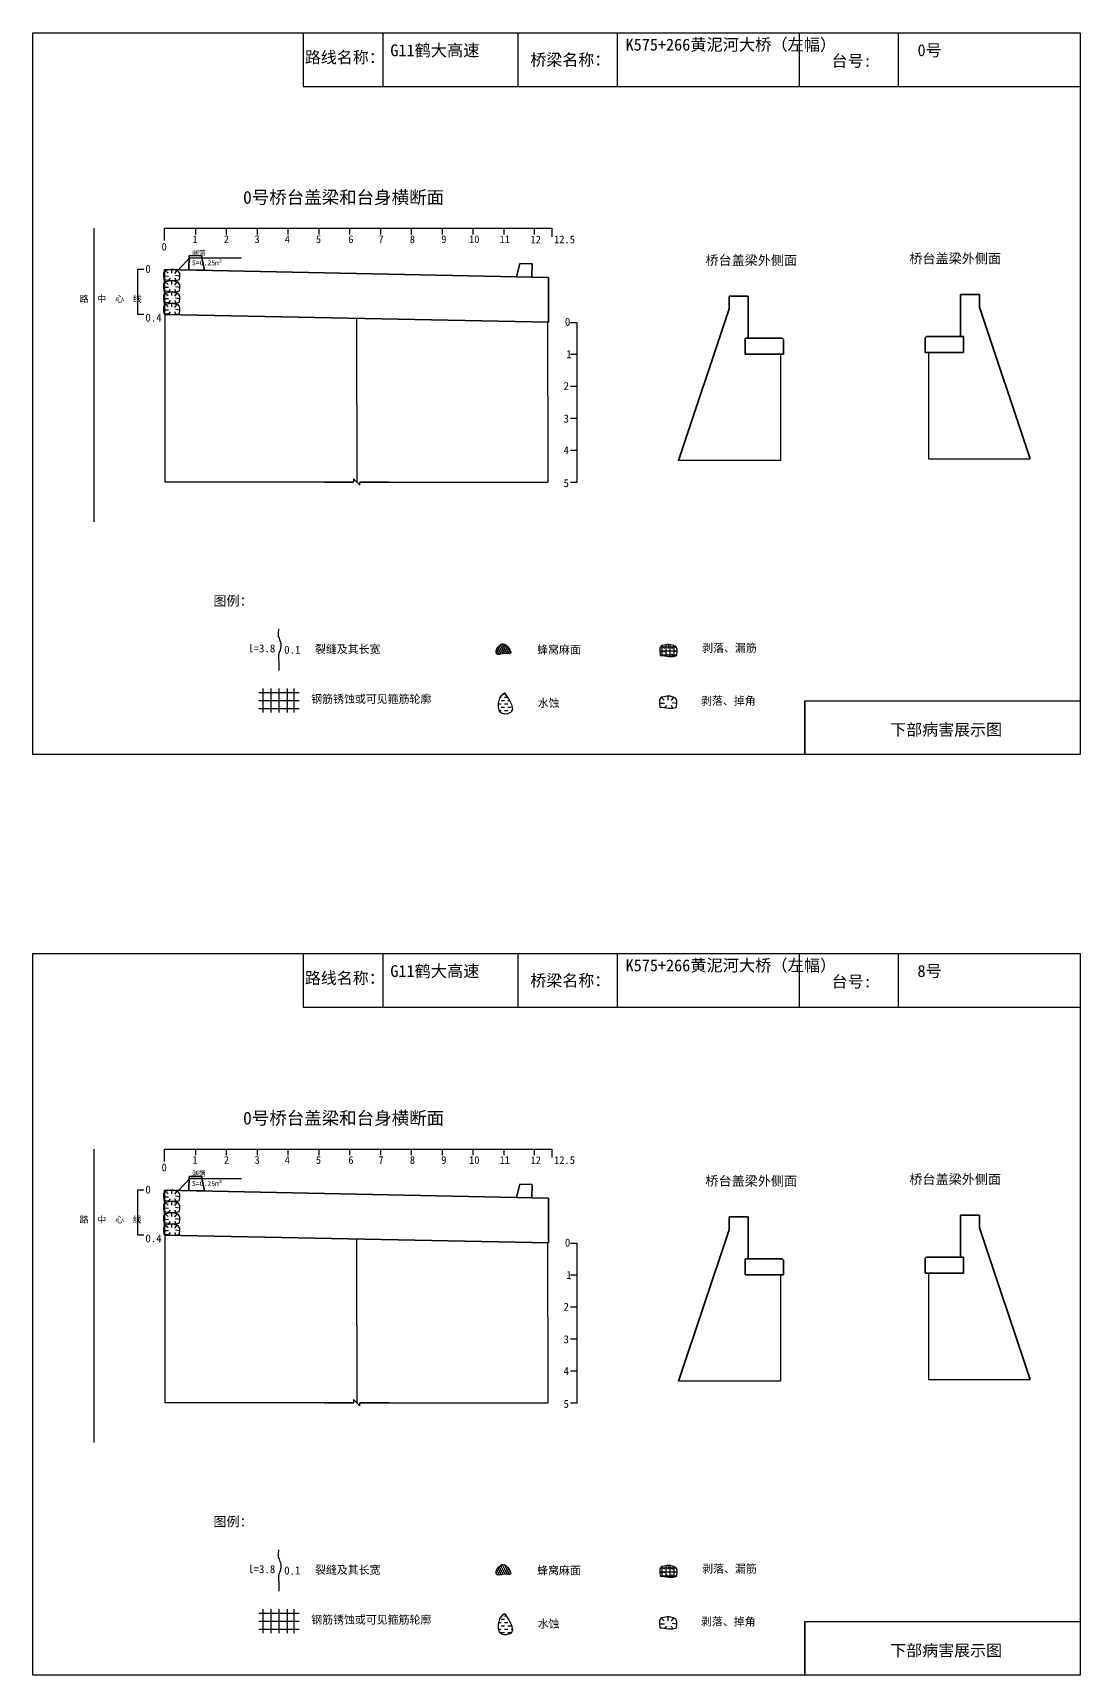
# Model space of a CAD drawing. Header units: millimetres. Extents: x 0 to 530, y -2790 to -99.
# Drawn here: x 0 to 529, y -2790 to -1961 of the extents above; entities that cross this region are included whole.
import ezdxf

# ---------------------------------------------------------------- set-up
doc = ezdxf.new("R2010")
doc.units = ezdxf.units.MM
doc.layers.add('中粗实线', color=4, linetype='Continuous', lineweight=35)
for name, color, linetype in [('加固措施', 7, 'Continuous'), ('图层1', 7, 'Continuous'), ('文字', 1, 'Continuous'), ('病害', 5, 'Continuous')]:
    doc.layers.add(name, color=color, linetype=linetype)
doc.styles.get("Standard").update_dxf_attribs({"font": 'simsun.ttc', "height": 4.25})
pattern_1 = [(0, (-3758.2266, -259.0642), (0.51874243, 1.03748487), [0, -1.03748487])]
pattern_2 = [(0, (-6469.7559, -645.5705), (0.51874243, 1.03748487), [0, -1.03748487])]
pattern_3 = [(0, (-3025.9367, -191.9039), (1.6807255, 1.6807255), [1.6807255, -1.6807255])]

# ---------------------------------------------------------------- blocks, each defined once
blk = doc.blocks.new('adfsd')
at = {"lineweight": -2, "ltscale": 0.5}
for p, q in [((1140.983, -3083.682), (1140.981, -3083.729)), ((1140.876, -3083.768), (1140.94, -3083.769)), ((1140.897, -3083.694), (1140.936, -3083.729)), ((1140.948, -3083.824), (1140.969, -3083.796)), ((1141.053, -3083.694), (1141.022, -3083.735)), ((1141.045, -3083.83), (1141.028, -3083.796)), ((1141.094, -3083.772), (1141.036, -3083.763))]:
    blk.add_line(p, q, dxfattribs=at)
blk.add_lwpolyline([(1141, -3083.682), (1140.967, -3083.682), (1140.934, -3083.69), (1140.897, -3083.694), (1140.876, -3083.727), (1140.876, -3083.768), (1140.88, -3083.818), (1140.905, -3083.818), (1140.991, -3083.83), (1141.045, -3083.83), (1141.078, -3083.822), (1141.09, -3083.814), (1141.094, -3083.772), (1141.094, -3083.735), (1141.078, -3083.707), (1141.053, -3083.694), (1141.033, -3083.69), (1141, -3083.678)], dxfattribs=at)

msp = doc.modelspace()

# ---------------------------------------------------------------- hatches: boundary and pattern name
at = {"layer": '加固措施', "lineweight": -2}
h = msp.add_hatch(dxfattribs=at)
h.set_pattern_fill('DOTS', scale=0.808414)
h.set_pattern_definition(pattern_1)
edge = h.paths.add_edge_path()
edge.add_spline(control_points=[(236.75, -2269.11), (235.55, -2269.93), (233.84, -2271.11), (233.65, -2275.45), (237.69, -2273.46), (243.18, -2275.02), (239.09, -2269.01), (236.89, -2269.1), (236.75, -2269.11)], knot_values=[0, 0, 0, 0, 5.205471, 7.397577, 12.944796, 16.169923, 23.88441, 24.400432, 24.400432, 24.400432, 24.400432], degree=3, periodic=0)
h = msp.add_hatch(dxfattribs=at)
h.set_pattern_fill('DASH', color=256, scale=0.727573)
h.set_pattern_definition(pattern_3)
edge = h.paths.add_edge_path()
edge.add_spline(control_points=[(237.99, -2293.9), (237.41, -2294.41), (234.71, -2296.8), (233.99, -2305.49), (244.82, -2303.95), (240.82, -2298.06), (237.99, -2293.9)], knot_values=[0, 0, 0, 0, 3.237042, 15.187225, 21.182779, 35.601669, 35.601669, 35.601669, 35.601669], degree=3, periodic=0)
h = msp.add_hatch(dxfattribs=at)
h.set_pattern_fill('DOTS', scale=0.808414)
h.set_pattern_definition(pattern_1)
edge = h.paths.add_edge_path()
edge.add_spline(control_points=[(236.75, -2734.11), (235.55, -2734.93), (233.84, -2736.11), (233.65, -2740.45), (237.69, -2738.46), (243.18, -2740.02), (239.09, -2734.01), (236.89, -2734.1), (236.75, -2734.11)], knot_values=[0, 0, 0, 0, 5.205471, 7.397577, 12.944796, 16.169923, 23.88441, 24.400432, 24.400432, 24.400432, 24.400432], degree=3, periodic=0)
h = msp.add_hatch(dxfattribs=at)
h.set_pattern_fill('DASH', color=256, scale=0.727573)
h.set_pattern_definition(pattern_3)
edge = h.paths.add_edge_path()
edge.add_spline(control_points=[(237.99, -2758.9), (237.41, -2759.41), (234.71, -2761.8), (233.99, -2770.49), (244.82, -2768.95), (240.82, -2763.06), (237.99, -2758.9)], knot_values=[0, 0, 0, 0, 3.237042, 15.187225, 21.182779, 35.601669, 35.601669, 35.601669, 35.601669], degree=3, periodic=0)
at = {"layer": '病害', "lineweight": -2}
h = msp.add_hatch(dxfattribs=at)
h.set_pattern_fill('DOTS', color=4, scale=0.808414, style=0)
h.set_pattern_definition(pattern_2)
edge = h.paths.add_edge_path()
edge.add_spline(control_points=[(236.75, -2269.11), (235.55, -2269.93), (233.84, -2271.11), (233.65, -2275.45), (237.69, -2273.46), (243.18, -2275.02), (239.09, -2269.01), (236.89, -2269.1), (236.75, -2269.11)], knot_values=[0, 0, 0, 0, 1.041094, 1.479515, 2.588959, 3.233985, 4.776882, 4.880086, 4.880086, 4.880086, 4.880086], degree=3, periodic=0)
h = msp.add_hatch(dxfattribs=at)
h.set_pattern_fill('DOTS', color=4, scale=0.808414, style=0)
h.set_pattern_definition(pattern_2)
edge = h.paths.add_edge_path()
edge.add_spline(control_points=[(236.75, -2734.11), (235.55, -2734.93), (233.84, -2736.11), (233.65, -2740.45), (237.69, -2738.46), (243.18, -2740.02), (239.09, -2734.01), (236.89, -2734.1), (236.75, -2734.11)], knot_values=[0, 0, 0, 0, 1.041094, 1.479515, 2.588959, 3.233985, 4.776882, 4.880086, 4.880086, 4.880086, 4.880086], degree=3, periodic=0)

# ---------------------------------------------------------------- linework, layer by layer
at = {"color": 0}
for p, q in [((0.01, -1960.6), (528.55, -1960.6)), ((0.01, -2325.01), (0.01, -1960.6)), ((136.35, -1960.6), (136.35, -1987.69)), ((244.82, -1960.6), (244.82, -1987.69)), ((386.69, -1960.6), (386.69, -1987.69)), ((436.79, -1960.65), (436.79, -1987.75)), ((528.55, -1960.6), (528.55, -2325.01)), ((136.35, -1987.69), (528.55, -1987.69)), ((66.46, -2065.52), (66.46, -2059.29)), ((66.46, -2059.29), (82.03, -2059.29)), ((82.03, -2059.29), (82.03, -2062.41)), ((82.03, -2059.29), (97.59, -2059.29)), ((97.59, -2059.29), (113.16, -2059.29)), ((97.59, -2059.29), (97.59, -2062.41)), ((113.16, -2059.29), (128.72, -2059.29)), ((113.16, -2059.29), (113.16, -2062.41)), ((128.72, -2059.29), (144.29, -2059.29)), ((128.72, -2059.29), (128.72, -2062.41)), ((144.29, -2059.29), (159.86, -2059.29)), ((144.29, -2059.29), (144.29, -2062.41)), ((159.86, -2059.29), (175.42, -2059.29)), ((159.86, -2059.29), (159.86, -2062.41)), ((175.42, -2059.29), (190.99, -2059.29)), ((175.42, -2059.29), (175.42, -2062.41)), ((190.99, -2059.29), (206.55, -2059.29)), ((190.99, -2059.29), (190.99, -2062.41)), ((190.99, -2059.29), (203.44, -2059.29)), ((206.55, -2059.29), (222.12, -2059.29)), ((206.55, -2059.29), (206.55, -2062.41)), ((206.55, -2059.29), (209.67, -2059.29)), ((222.12, -2059.29), (253.09, -2059.29)), ((222.12, -2059.29), (222.12, -2062.41)), ((237.68, -2059.29), (237.68, -2062.41)), ((253.09, -2059.29), (253.09, -2062.41)), ((253.09, -2059.29), (261.99, -2059.29)), ((261.99, -2059.29), (261.99, -2063.65)), ((56.02, -2080.05), (52.79, -2080.05)), ((52.79, -2080.05), (52.79, -2102.68)), ((52.79, -2102.68), (56.02, -2102.68)), ((66.53, -2102.85), (66.53, -2143.98)), ((259.9, -2143.98), (259.9, -2106.72)), ((271.28, -2106.83), (274.51, -2106.83)), ((274.51, -2106.83), (274.51, -2187.67)), ((274.51, -2123), (271.28, -2123)), ((377.26, -2122.89), (377.26, -2176.62)), ((451.96, -2122), (451.96, -2175.73)), ((274.51, -2139.17), (271.28, -2139.17)), ((66.53, -2143.98), (66.53, -2187.47)), ((259.9, -2143.98), (259.9, -2187.47)), ((274.51, -2155.34), (271.28, -2155.34)), ((274.51, -2171.51), (271.28, -2171.51)), ((147.27, -2187.47), (66.53, -2187.47)), ((161.82, -2185.85), (165.05, -2189.08)), ((161.82, -2185.85), (161.82, -2187.47)), ((165.05, -2187.47), (259.9, -2187.47)), ((165.05, -2189.08), (165.05, -2187.47)), ((274.51, -2187.67), (271.28, -2187.67)), ((389.67, -2325.01), (389.67, -2297.92)), ((389.67, -2297.92), (528.55, -2297.92)), ((528.55, -2325.01), (0.01, -2325.01)), ((0.01, -2425.6), (528.55, -2425.6)), ((0.01, -2790.01), (0.01, -2425.6)), ((136.35, -2425.6), (136.35, -2452.69)), ((244.82, -2425.6), (244.82, -2452.69)), ((386.69, -2425.6), (386.69, -2452.69)), ((436.79, -2425.65), (436.79, -2452.75)), ((528.55, -2425.6), (528.55, -2790.01)), ((136.35, -2452.69), (528.55, -2452.69)), ((66.46, -2530.52), (66.46, -2524.29)), ((66.46, -2524.29), (82.03, -2524.29)), ((82.03, -2524.29), (82.03, -2527.41)), ((82.03, -2524.29), (97.59, -2524.29)), ((97.59, -2524.29), (113.16, -2524.29)), ((97.59, -2524.29), (97.59, -2527.41)), ((113.16, -2524.29), (128.72, -2524.29)), ((113.16, -2524.29), (113.16, -2527.41)), ((128.72, -2524.29), (144.29, -2524.29)), ((128.72, -2524.29), (128.72, -2527.41)), ((144.29, -2524.29), (159.86, -2524.29)), ((144.29, -2524.29), (144.29, -2527.41)), ((159.86, -2524.29), (175.42, -2524.29)), ((159.86, -2524.29), (159.86, -2527.41)), ((175.42, -2524.29), (190.99, -2524.29)), ((175.42, -2524.29), (175.42, -2527.41)), ((190.99, -2524.29), (206.55, -2524.29)), ((190.99, -2524.29), (190.99, -2527.41)), ((190.99, -2524.29), (203.44, -2524.29)), ((206.55, -2524.29), (222.12, -2524.29)), ((206.55, -2524.29), (206.55, -2527.41)), ((206.55, -2524.29), (209.67, -2524.29)), ((222.12, -2524.29), (253.09, -2524.29)), ((222.12, -2524.29), (222.12, -2527.41)), ((237.68, -2524.29), (237.68, -2527.41)), ((253.09, -2524.29), (253.09, -2527.41)), ((253.09, -2524.29), (261.99, -2524.29)), ((261.99, -2524.29), (261.99, -2528.65)), ((56.02, -2545.05), (52.79, -2545.05)), ((52.79, -2545.05), (52.79, -2567.68)), ((52.79, -2567.68), (56.02, -2567.68)), ((66.53, -2567.85), (66.53, -2608.98)), ((259.9, -2608.98), (259.9, -2571.72)), ((271.28, -2571.83), (274.51, -2571.83)), ((274.51, -2571.83), (274.51, -2652.67)), ((451.96, -2587), (451.96, -2640.73)), ((274.51, -2588), (271.28, -2588)), ((377.26, -2587.89), (377.26, -2641.62)), ((274.51, -2604.17), (271.28, -2604.17)), ((66.53, -2608.98), (66.53, -2652.47)), ((259.9, -2608.98), (259.9, -2652.47)), ((274.51, -2620.34), (271.28, -2620.34)), ((274.51, -2636.51), (271.28, -2636.51)), ((147.27, -2652.47), (66.53, -2652.47)), ((161.82, -2650.85), (165.05, -2654.08)), ((161.82, -2650.85), (161.82, -2652.47)), ((165.05, -2652.47), (259.9, -2652.47)), ((165.05, -2654.08), (165.05, -2652.47)), ((274.51, -2652.67), (271.28, -2652.67)), ((389.67, -2790.01), (389.67, -2762.92)), ((389.67, -2762.92), (528.55, -2762.92)), ((528.55, -2790.01), (0.01, -2790.01))]:
    msp.add_line(p, q, dxfattribs=at)
at = {"color": 1}
for p, q in [((30.81, -2059.29), (30.81, -2207.49)), ((66.41, -2102.85), (66.53, -2102.85)), ((163.47, -2148.28), (163.47, -2104.79)), ((163.47, -2148.28), (163.47, -2187.47)), ((316.8, -2270.75), (324.63, -2270.75)), ((317.36, -2270.06), (317.36, -2275.06)), ((319.38, -2269.74), (319.38, -2275.33)), ((321.41, -2269.74), (321.41, -2275.56)), ((323.43, -2270.06), (323.43, -2275.51)), ((316.38, -2272.77), (325.2, -2272.77)), ((316.53, -2274.79), (325.04, -2274.79)), ((114.12, -2293.79), (134.33, -2293.79)), ((116.15, -2291.77), (116.15, -2303.89)), ((120.19, -2291.77), (120.19, -2303.89)), ((124.23, -2291.77), (124.23, -2303.89)), ((128.27, -2291.77), (128.27, -2303.89)), ((131.73, -2291.74), (131.73, -2303.86)), ((114.12, -2297.83), (134.33, -2297.83)), ((114.12, -2301.87), (134.33, -2301.87)), ((30.81, -2524.29), (30.81, -2672.49)), ((66.41, -2567.85), (66.53, -2567.85)), ((163.47, -2613.28), (163.47, -2569.79)), ((163.47, -2613.28), (163.47, -2652.47)), ((316.8, -2735.75), (324.63, -2735.75)), ((317.36, -2735.06), (317.36, -2740.06)), ((319.38, -2734.74), (319.38, -2740.33)), ((321.41, -2734.74), (321.41, -2740.56)), ((323.43, -2735.06), (323.43, -2740.51)), ((316.38, -2737.77), (325.2, -2737.77)), ((316.53, -2739.79), (325.04, -2739.79)), ((114.12, -2758.79), (134.33, -2758.79)), ((116.15, -2756.77), (116.15, -2768.89)), ((120.19, -2756.77), (120.19, -2768.89)), ((124.23, -2756.77), (124.23, -2768.89)), ((128.27, -2756.77), (128.27, -2768.89)), ((131.73, -2756.74), (131.73, -2768.86)), ((114.12, -2762.83), (134.33, -2762.83)), ((114.12, -2766.87), (134.33, -2766.87))]:
    msp.add_line(p, q, dxfattribs=at)
for p, q in [((377.26, -2176.62), (325.87, -2176.62)), ((451.96, -2175.73), (503.34, -2175.73)), ((377.26, -2641.62), (325.87, -2641.62)), ((451.96, -2640.73), (503.34, -2640.73))]:
    msp.add_line(p, q)
at = {"color": 0}
for points in [[(0.01, -1960.6), (528.55, -1960.6), (528.55, -2325.01), (0.01, -2325.01)], [(0.01, -2425.6), (528.55, -2425.6), (528.55, -2790.01), (0.01, -2790.01)]]:
    msp.add_lwpolyline(points, dxfattribs=at)
at = {"color": 7}
for points in [[(73.7, -2080), (79.26, -2074.25), (105.26, -2074.25)], [(73.7, -2545), (79.26, -2539.25), (105.26, -2539.25)]]:
    msp.add_lwpolyline(points, dxfattribs=at)
at = {"lineweight": -2}
for points in [[(236.75, -2269.11), (235.55, -2269.93), (233.84, -2271.11), (233.65, -2275.45), (237.69, -2273.46), (243.18, -2275.02), (239.09, -2269.01), (236.89, -2269.1), (236.75, -2269.11)], [(236.75, -2734.11), (235.55, -2734.93), (233.84, -2736.11), (233.65, -2740.45), (237.69, -2738.46), (243.18, -2740.02), (239.09, -2734.01), (236.89, -2734.1), (236.75, -2734.11)]]:
    msp.add_open_spline(points, degree=3, knots=[0, 0, 0, 0, 4.208177, 5.980308, 10.464759, 13.071998, 19.3085, 19.725659, 19.725659, 19.725659, 19.725659], dxfattribs=at)
at = {"layer": '中粗实线', "color": 0}
for p, q in [((78.79, -2080.3), (78.92, -2073.1)), ((78.92, -2073.1), (85.11, -2073.23)), ((86.6, -2080.45), (85.11, -2073.23)), ((66.41, -2102.85), (66.44, -2080.05)), ((66.44, -2080.05), (260.28, -2084.09)), ((78.79, -2080.3), (86.6, -2080.45)), ((244.04, -2083.76), (245.8, -2077.09)), ((251.99, -2077.21), (245.8, -2077.09)), ((251.85, -2083.92), (251.99, -2077.21)), ((251.85, -2083.92), (244.04, -2083.76)), ((260.27, -2106.72), (260.28, -2084.09)), ((361.09, -2093.59), (351.39, -2093.59)), ((351.39, -2093.59), (351.39, -2100.06)), ((361.09, -2114.81), (361.09, -2093.59)), ((468.12, -2092.7), (477.83, -2092.7)), ((468.12, -2113.91), (468.12, -2092.7)), ((477.83, -2092.7), (477.83, -2099.17)), ((66.41, -2102.85), (260.27, -2106.72)), ((351.39, -2100.06), (325.87, -2176.62)), ((351.39, -2100.06), (351.39, -2100.06)), ((477.83, -2099.17), (503.34, -2175.73)), ((477.83, -2099.17), (477.83, -2099.17)), ((361.09, -2114.81), (359.47, -2114.81)), ((359.47, -2114.81), (359.47, -2122.89)), ((378.23, -2114.81), (361.09, -2114.81)), ((378.23, -2114.81), (378.87, -2115.45)), ((450.99, -2113.91), (450.34, -2114.56)), ((450.34, -2122), (450.34, -2114.56)), ((450.99, -2113.91), (468.12, -2113.91)), ((468.12, -2113.91), (469.74, -2113.91)), ((469.74, -2113.91), (469.74, -2122)), ((359.47, -2122.89), (378.87, -2122.89)), ((377.26, -2122.89), (378.87, -2122.89)), ((378.87, -2122.89), (378.87, -2115.45)), ((451.96, -2122), (450.34, -2122)), ((469.74, -2122), (450.34, -2122)), ((161.82, -2187.47), (147.27, -2187.47)), ((179.61, -2187.47), (165.05, -2187.47)), ((66.41, -2567.85), (66.44, -2545.05)), ((66.44, -2545.05), (260.28, -2549.09)), ((78.79, -2545.3), (78.92, -2538.1)), ((78.79, -2545.3), (86.6, -2545.45)), ((78.92, -2538.1), (85.11, -2538.23)), ((86.6, -2545.45), (85.11, -2538.23)), ((244.04, -2548.76), (245.8, -2542.09)), ((251.99, -2542.21), (245.8, -2542.09)), ((251.85, -2548.92), (251.99, -2542.21)), ((251.85, -2548.92), (244.04, -2548.76)), ((260.27, -2571.72), (260.28, -2549.09)), ((361.09, -2558.59), (351.39, -2558.59)), ((351.39, -2558.59), (351.39, -2565.06)), ((361.09, -2579.81), (361.09, -2558.59)), ((468.12, -2557.7), (477.83, -2557.7)), ((468.12, -2578.91), (468.12, -2557.7)), ((477.83, -2557.7), (477.83, -2564.17)), ((66.41, -2567.85), (260.27, -2571.72)), ((351.39, -2565.06), (325.87, -2641.62)), ((351.39, -2565.06), (351.39, -2565.06)), ((477.83, -2564.17), (503.34, -2640.73)), ((477.83, -2564.17), (477.83, -2564.17)), ((450.99, -2578.91), (450.34, -2579.56)), ((450.99, -2578.91), (468.12, -2578.91)), ((468.12, -2578.91), (469.74, -2578.91)), ((469.74, -2578.91), (469.74, -2587)), ((361.09, -2579.81), (359.47, -2579.81)), ((359.47, -2579.81), (359.47, -2587.89)), ((378.23, -2579.81), (361.09, -2579.81)), ((378.23, -2579.81), (378.87, -2580.45)), ((378.87, -2587.89), (378.87, -2580.45)), ((450.34, -2587), (450.34, -2579.56)), ((451.96, -2587), (450.34, -2587)), ((469.74, -2587), (450.34, -2587)), ((359.47, -2587.89), (378.87, -2587.89)), ((377.26, -2587.89), (378.87, -2587.89)), ((161.82, -2652.47), (147.27, -2652.47)), ((179.61, -2652.47), (165.05, -2652.47))]:
    msp.add_line(p, q, dxfattribs=at)
at = {"layer": '加固措施', "lineweight": -2}
for points in [[(237.99, -2293.9), (237.41, -2294.41), (234.71, -2296.8), (233.99, -2305.49), (244.82, -2303.95), (240.82, -2298.06), (237.99, -2293.9)], [(237.99, -2758.9), (237.41, -2759.41), (234.71, -2761.8), (233.99, -2770.49), (244.82, -2768.95), (240.82, -2763.06), (237.99, -2758.9)]]:
    msp.add_open_spline(points, degree=3, knots=[0, 0, 0, 0, 2.355174, 11.049799, 15.411996, 25.90278, 25.90278, 25.90278, 25.90278], dxfattribs=at)
at = {"layer": '图层1', "lineweight": -2}
for points in [[(124.05, -2261.77), (124, -2262.03), (123.96, -2262.27), (123.84, -2263.01), (123.78, -2263.49), (123.75, -2264.14), (123.75, -2264.35), (123.77, -2264.69), (123.79, -2264.81), (123.83, -2265.06), (123.86, -2265.18), (123.97, -2265.62), (124.09, -2265.96), (124.38, -2266.71), (124.55, -2267.12), (124.87, -2268), (125.02, -2268.48), (125.16, -2269.3), (125.2, -2269.62), (125.21, -2270.26), (125.18, -2270.57), (125.1, -2271.16), (125.04, -2271.44), (124.91, -2271.98), (124.83, -2272.24), (124.63, -2272.88), (124.5, -2273.26), (124.27, -2273.96), (124.17, -2274.29), (124.06, -2274.74), (124.03, -2274.88), (123.99, -2275.12), (123.98, -2275.24), (123.96, -2275.47), (123.96, -2275.59), (123.95, -2276.03), (123.96, -2276.37), (124.02, -2277.1), (124.07, -2277.49), (124.14, -2278.17), (124.16, -2278.45), (124.2, -2278.99), (124.21, -2279.23), (124.22, -2279.72), (124.22, -2279.96), (124.21, -2280.68), (124.18, -2281.14), (124.13, -2281.95), (124.1, -2282.3), (124.07, -2282.64)], [(124.05, -2726.77), (124, -2727.03), (123.96, -2727.27), (123.84, -2728.01), (123.78, -2728.49), (123.75, -2729.14), (123.75, -2729.35), (123.77, -2729.69), (123.79, -2729.81), (123.83, -2730.06), (123.86, -2730.18), (123.97, -2730.62), (124.09, -2730.96), (124.38, -2731.71), (124.55, -2732.12), (124.87, -2733), (125.02, -2733.48), (125.16, -2734.3), (125.2, -2734.62), (125.21, -2735.26), (125.18, -2735.57), (125.1, -2736.16), (125.04, -2736.44), (124.91, -2736.98), (124.83, -2737.24), (124.63, -2737.88), (124.5, -2738.26), (124.27, -2738.96), (124.17, -2739.29), (124.06, -2739.74), (124.03, -2739.88), (123.99, -2740.12), (123.98, -2740.24), (123.96, -2740.47), (123.96, -2740.59), (123.95, -2741.03), (123.96, -2741.37), (124.02, -2742.1), (124.07, -2742.49), (124.14, -2743.17), (124.16, -2743.45), (124.2, -2743.99), (124.21, -2744.23), (124.22, -2744.72), (124.22, -2744.96), (124.21, -2745.68), (124.18, -2746.14), (124.13, -2746.95), (124.1, -2747.3), (124.07, -2747.64)]]:
    msp.add_open_spline(points, degree=3, knots=[0, 0, 0, 0, 0.93103, 0.93103, 2.904338, 2.904338, 3.933552, 3.933552, 4.598026, 4.598026, 5.2625, 5.2625, 6.799065, 6.799065, 8.335629, 8.335629, 9.872194, 9.872194, 10.744529, 10.744529, 11.616864, 11.616864, 12.4892, 12.4892, 13.361535, 13.361535, 14.755665, 14.755665, 16.149795, 16.149795, 16.835641, 16.835641, 17.410365, 17.410365, 17.98509, 17.98509, 19.45733, 19.45733, 20.929571, 20.929571, 21.910052, 21.910052, 22.722819, 22.722819, 23.535585, 23.535585, 25.161117, 25.161117, 26.428502, 26.428502, 26.428502, 26.428502], dxfattribs=at)
at = {"layer": '病害', "color": 5}
for p, q in [((136.35, -1960.6), (136.35, -1987.69)), ((244.82, -1960.6), (244.82, -1987.69)), ((386.69, -1960.6), (386.69, -1987.69)), ((528.55, -1960.6), (528.55, -1987.69)), ((136.35, -1987.69), (386.13, -1987.69)), ((386.13, -1987.69), (528.55, -1987.69)), ((389.67, -2297.92), (528.55, -2297.92)), ((389.67, -2297.92), (389.67, -2325.01)), ((528.55, -2297.92), (528.55, -2325.01)), ((136.35, -2425.6), (136.35, -2452.69)), ((244.82, -2425.6), (244.82, -2452.69)), ((386.69, -2425.6), (386.69, -2452.69)), ((528.55, -2425.6), (528.55, -2452.69)), ((136.35, -2452.69), (386.13, -2452.69)), ((386.13, -2452.69), (528.55, -2452.69)), ((389.67, -2762.92), (528.55, -2762.92)), ((389.67, -2762.92), (389.67, -2790.01)), ((528.55, -2762.92), (528.55, -2790.01))]:
    msp.add_line(p, q, dxfattribs=at)
at = {"layer": '病害', "color": 0}
for p, q in [((176.63, -1960.6), (176.63, -1987.69)), ((294.92, -1960.6), (294.92, -1987.69)), ((176.63, -2425.6), (176.63, -2452.69)), ((294.92, -2425.6), (294.92, -2452.69))]:
    msp.add_line(p, q, dxfattribs=at)

# ---------------------------------------------------------------- block references
for p, xscale, yscale, zscale in [((-42716.86, 113557.92), 37.5, 37.5, 25), ((-42716.86, 113557.92), 37.5, 37.5, 25), ((-42716.86, 113552.22), 37.5, 37.5, 25), ((-42716.86, 113552.22), 37.5, 37.5, 25), ((-42716.86, 113546.52), 37.5, 37.5, 25), ((-42716.86, 113546.52), 37.5, 37.5, 25), ((-42716.86, 113540.82), 37.5, 37.5, 25), ((-42716.86, 113540.82), 37.5, 37.5, 25), ((-45798.65, 122375.06), 40.42071791424115, 40.42071791424115, 40.42071791424115), ((-45798.81, 122349), 40.42071791424115, 40.42071791424115, 40.42071791424115), ((-42716.86, 113092.92), 37.5, 37.5, 25), ((-42716.86, 113092.92), 37.5, 37.5, 25), ((-42716.86, 113087.22), 37.5, 37.5, 25), ((-42716.86, 113087.22), 37.5, 37.5, 25), ((-42716.86, 113081.52), 37.5, 37.5, 25), ((-42716.86, 113081.52), 37.5, 37.5, 25), ((-42716.86, 113075.82), 37.5, 37.5, 25), ((-42716.86, 113075.82), 37.5, 37.5, 25), ((-45798.65, 121910.06), 40.42071791424115, 40.42071791424115, 40.42071791424115), ((-45798.81, 121884), 40.42071791424115, 40.42071791424115, 40.42071791424115)]:
    msp.add_blockref('adfsd', p, dxfattribs=dict(xscale=xscale, yscale=yscale, zscale=zscale))

# ---------------------------------------------------------------- texts
for s, height, p in [('1', 3.89, (80.51, -2066.75)), ('2', 3.89, (96.36, -2066.75)), ('3', 3.89, (111.85, -2066.75)), ('4', 3.89, (127.12, -2066.75)), ('5', 3.89, (142.85, -2066.79)), ('6', 3.89, (159.19, -2066.79)), ('7', 3.89, (174.41, -2066.79)), ('8', 3.89, (190.24, -2066.79)), ('9', 3.89, (206.1, -2066.79)), ('10', 3.891, (220.12, -2066.79)), ('11', 3.891, (235.55, -2066.79)), ('12', 3.891, (251.16, -2066.91)), ('12.5', 3.891, (263.02, -2066.85)), ('0', 3.89, (64.96, -2070.53)), ('0', 4.04, (56.78, -2081.78)), ('路  中  心  线', 3.234, (23.62, -2096.54)), ('0.4', 4.042, (56.78, -2106.44)), ('0', 4.04, (268.5, -2108.56)), ('1', 4.04, (269.17, -2124.92)), ('2', 4.04, (267.82, -2141)), ('3', 4.04, (267.82, -2157.42)), ('4', 4.04, (267.82, -2173.45)), ('5', 4.04, (267.82, -2190.03)), ('1', 3.89, (80.51, -2531.75)), ('2', 3.89, (96.36, -2531.75)), ('3', 3.89, (111.85, -2531.75)), ('4', 3.89, (127.12, -2531.75)), ('5', 3.89, (142.85, -2531.79)), ('6', 3.89, (159.19, -2531.79)), ('7', 3.89, (174.41, -2531.79)), ('8', 3.89, (190.24, -2531.79)), ('9', 3.89, (206.1, -2531.79)), ('10', 3.891, (220.12, -2531.79)), ('11', 3.891, (235.55, -2531.79)), ('12', 3.891, (251.16, -2531.91)), ('12.5', 3.891, (263.02, -2531.85)), ('0', 3.89, (64.96, -2535.53)), ('0', 4.04, (56.78, -2546.78)), ('路  中  心  线', 3.234, (23.62, -2561.54)), ('0.4', 4.042, (56.78, -2571.44)), ('0', 4.04, (268.5, -2573.56)), ('1', 4.04, (269.17, -2589.92)), ('2', 4.04, (267.82, -2606)), ('3', 4.04, (267.82, -2622.42)), ('4', 4.04, (267.82, -2638.45)), ('5', 4.04, (267.82, -2655.03))]:
    msp.add_text(s, height=height).set_placement(p)
at = {"color": 7}
for s, p in [('剥落', (80.26, -2073)), ('S=0.25m²', (80.26, -2078)), ('剥落', (80.26, -2538)), ('S=0.25m²', (80.26, -2543))]:
    msp.add_text(s, height=2.5, dxfattribs=at).set_placement(p)
at = {"char_height": 6, "attachment_point": 1}
for s, insert, width in [('{\\fSimSun|b0|i0|c134|p2;G11鹤大高速}', (180.41, -1966.41), 88.9763), ('{\\fSimSun|b0|i0|c134|p2;K575+266黄泥河大桥（左幅）}', (299.15, -1963.55), 118.7841), ('{\\fSimSun|b0|i0|c134|p2;0号}', (446.48, -1966.38), 118.7841), ('{\\fSimSun|b0|i0|c134|p2;K575+266黄泥河大桥（左幅）}', (299.15, -2428.55), 118.7841), ('{\\fSimSun|b0|i0|c134|p2;G11鹤大高速}', (180.41, -2431.41), 88.9763), ('{\\fSimSun|b0|i0|c134|p2;8号}', (446.48, -2431.38), 118.7841)]:
    msp.add_mtext(s, dxfattribs=dict(at, insert=insert, width=width))
at = {"layer": '图层1'}
for s, p in [('路线名称：', (137.27, -1975.89)), ('桥梁名称：', (251.09, -1977.13)), ('台号:', (403.14, -1977.66)), ('下部病害展示图', (432.73, -2315.46)), ('路线名称：', (137.27, -2440.89)), ('桥梁名称：', (251.09, -2442.13)), ('台号:', (403.14, -2442.66)), ('下部病害展示图', (432.73, -2780.46))]:
    msp.add_text(s, height=5.911, dxfattribs=at).set_placement(p)
at = {"layer": '图层1', "attachment_point": 1}
for s, insert, char_height in [('图例：', (91.14, -2245.05), 4.85), ('l=3.8', (108.64, -2269.45), 4.042), ('0.1', (126.83, -2270.13), 4.042), ('裂缝及其长宽', (142.39, -2269.83), 4.042), ('蜂窝麻面', (254.5, -2270.08), 4.042), ('剥落、漏筋', (337.79, -2269.22), 4.042), ('钢筋锈蚀或可见箍筋轮廓', (140.49, -2294.99), 4.0421), ('水蚀', (254.8, -2297.08), 4.042), ('剥落、掉角', (337.21, -2295.92), 4.042), ('图例：', (91.14, -2710.05), 4.85), ('l=3.8', (108.64, -2734.45), 4.042), ('0.1', (126.83, -2735.13), 4.042), ('裂缝及其长宽', (142.39, -2734.83), 4.042), ('蜂窝麻面', (254.5, -2735.08), 4.042), ('剥落、漏筋', (337.79, -2734.22), 4.042), ('钢筋锈蚀或可见箍筋轮廓', (140.49, -2759.99), 4.0421), ('水蚀', (254.8, -2762.08), 4.042), ('剥落、掉角', (337.21, -2760.92), 4.042)]:
    msp.add_mtext(s, dxfattribs=dict(at, insert=insert, char_height=char_height))
at = {"layer": '文字', "color": 0}
for s, height, p in [('0号桥台盖梁和台身横断面', 6.4673, (106.09, -2046.91)), ('桥台盖梁外侧面', 4.85, (339.43, -2077.87)), ('桥台盖梁外侧面', 4.85, (442.37, -2076.98)), ('0号桥台盖梁和台身横断面', 6.4673, (106.09, -2511.91)), ('桥台盖梁外侧面', 4.85, (339.43, -2542.87)), ('桥台盖梁外侧面', 4.85, (442.37, -2541.98))]:
    msp.add_text(s, height=height, dxfattribs=at).set_placement(p)

doc.saveas('drawing.dxf')
